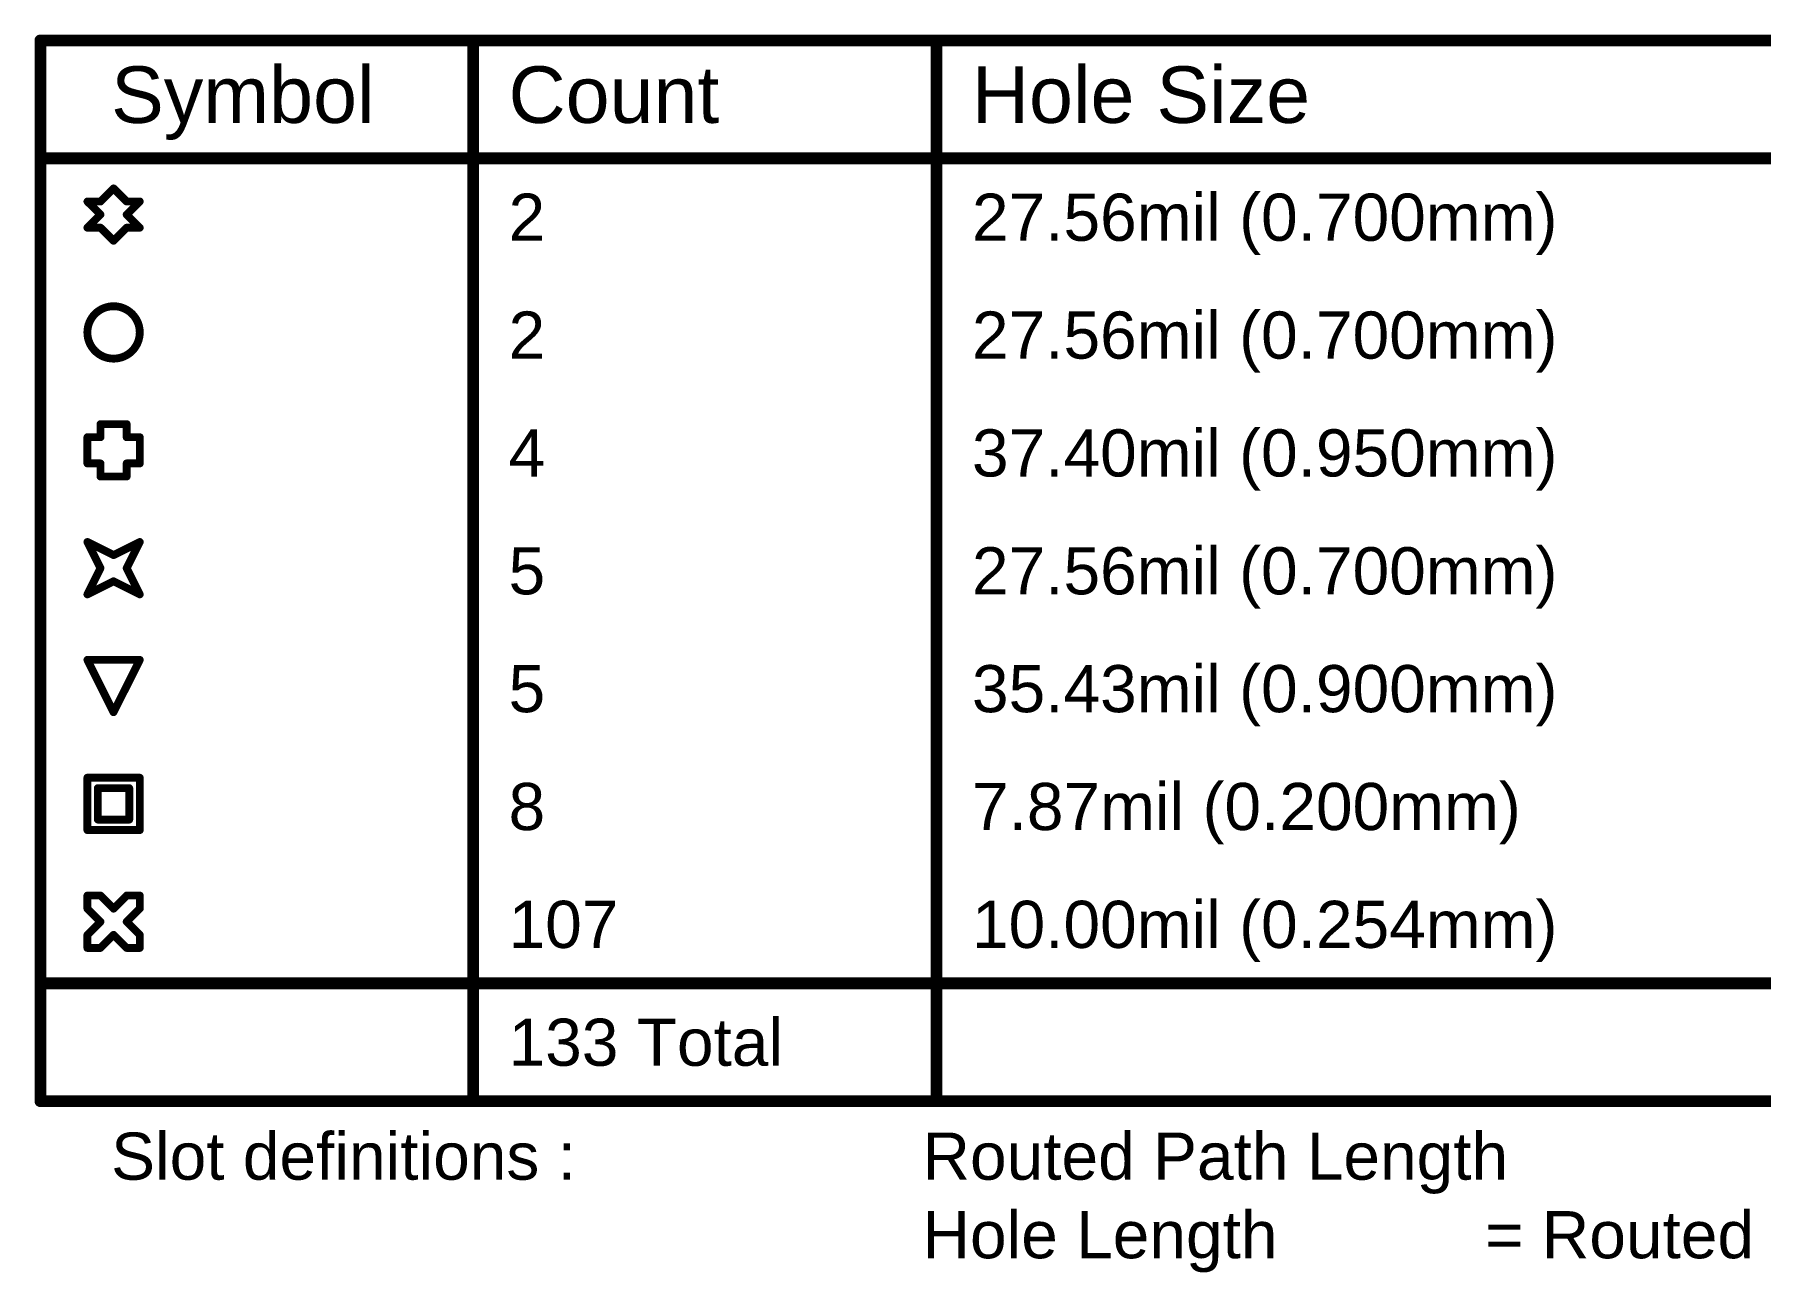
# Model space of a CAD drawing. Header units: inches. Extents: x -13 to 366, y -4 to 120.
# Drawn here: x 47.8 to 103.6, y 30.2 to 70.3 of the extents above; entities that cross this region are included whole.
import ezdxf

# ---------------------------------------------------------------- set-up
doc = ezdxf.new("R2010")
doc.units = ezdxf.units.IN
doc.layers.add('Drill Drawing', color=1, linetype='Continuous')
doc.styles.add('Arial', font='', dxfattribs={"height": 0.2})
doc.styles.get('Arial').set_extended_font_data('Arial')

msp = doc.modelspace()

# ---------------------------------------------------------------- linework, layer by layer
at = {"layer": 'Drill Drawing'}
for points in [[(47.943, 70.077, 0.381, 0.381, 0), (365.708, 70.077, 0.381, 0.381, 0)], [(47.943, 35.787, 0.381, 0.381, 0), (47.943, 70.077, 0.381, 0.381, 0)], [(61.935, 35.787, 0.381, 0.381, 0), (61.935, 70.077, 0.381, 0.381, 0)], [(76.917, 35.787, 0.381, 0.381, 0), (76.917, 70.077, 0.381, 0.381, 0)], [(47.943, 66.267, 0.381, 0.381, 0), (365.708, 66.267, 0.381, 0.381, 0)], [(49.885, 64.87, 0.254, 0.254, 0), (50.308, 65.293, 0.254, 0.254, 0)], [(50.308, 65.293, 0.254, 0.254, 0), (50.731, 64.87, 0.254, 0.254, 0)], [(49.461, 64.87, 0.254, 0.254, 0), (49.885, 64.447, 0.254, 0.254, 0)], [(49.461, 64.87, 0.254, 0.254, 0), (49.885, 64.87, 0.254, 0.254, 0)], [(50.731, 64.87, 0.254, 0.254, 0), (51.155, 64.87, 0.254, 0.254, 0)], [(50.731, 64.447, 0.254, 0.254, 0), (51.155, 64.87, 0.254, 0.254, 0)], [(49.461, 64.023, 0.254, 0.254, 0), (49.885, 64.447, 0.254, 0.254, 0)], [(50.731, 64.447, 0.254, 0.254, 0), (51.155, 64.023, 0.254, 0.254, 0)], [(49.461, 64.023, 0.254, 0.254, 0), (49.885, 64.023, 0.254, 0.254, 0)], [(49.885, 64.023, 0.254, 0.254, 0), (50.308, 63.6, 0.254, 0.254, 0)], [(50.308, 63.6, 0.254, 0.254, 0), (50.731, 64.023, 0.254, 0.254, 0)], [(50.731, 64.023, 0.254, 0.254, 0), (51.155, 64.023, 0.254, 0.254, 0)], [(49.885, 57.25, 0.254, 0.254, 0), (49.885, 57.673, 0.254, 0.254, 0)], [(49.885, 57.673, 0.254, 0.254, 0), (50.731, 57.673, 0.254, 0.254, 0)], [(50.731, 57.25, 0.254, 0.254, 0), (50.731, 57.673, 0.254, 0.254, 0)], [(49.461, 56.403, 0.254, 0.254, 0), (49.461, 57.25, 0.254, 0.254, 0)], [(49.461, 57.25, 0.254, 0.254, 0), (49.885, 57.25, 0.254, 0.254, 0)], [(50.731, 57.25, 0.254, 0.254, 0), (51.155, 57.25, 0.254, 0.254, 0)], [(51.155, 56.403, 0.254, 0.254, 0), (51.155, 57.25, 0.254, 0.254, 0)], [(49.461, 56.403, 0.254, 0.254, 0), (49.885, 56.403, 0.254, 0.254, 0)], [(49.885, 55.98, 0.254, 0.254, 0), (49.885, 56.403, 0.254, 0.254, 0)], [(50.731, 56.403, 0.254, 0.254, 0), (51.155, 56.403, 0.254, 0.254, 0)], [(50.731, 55.98, 0.254, 0.254, 0), (50.731, 56.403, 0.254, 0.254, 0)], [(49.885, 55.98, 0.254, 0.254, 0), (50.731, 55.98, 0.254, 0.254, 0)], [(49.461, 53.863, 0.254, 0.254, 0), (50.308, 53.44, 0.254, 0.254, 0)], [(49.461, 53.863, 0.254, 0.254, 0), (49.885, 53.017, 0.254, 0.254, 0)], [(50.308, 53.44, 0.254, 0.254, 0), (51.155, 53.863, 0.254, 0.254, 0)], [(50.731, 53.017, 0.254, 0.254, 0), (51.155, 53.863, 0.254, 0.254, 0)], [(49.461, 52.17, 0.254, 0.254, 0), (49.885, 53.017, 0.254, 0.254, 0)], [(50.731, 53.017, 0.254, 0.254, 0), (51.155, 52.17, 0.254, 0.254, 0)], [(49.461, 52.17, 0.254, 0.254, 0), (50.308, 52.593, 0.254, 0.254, 0)], [(50.308, 52.593, 0.254, 0.254, 0), (51.155, 52.17, 0.254, 0.254, 0)], [(49.461, 50.053, 0.254, 0.254, 0), (51.155, 50.053, 0.254, 0.254, 0)], [(49.461, 50.053, 0.254, 0.254, 0), (50.308, 48.36, 0.254, 0.254, 0)], [(50.308, 48.36, 0.254, 0.254, 0), (51.155, 50.053, 0.254, 0.254, 0)], [(49.461, 46.243, 0.254, 0.254, 0), (51.155, 46.243, 0.254, 0.254, 0)], [(49.461, 44.55, 0.254, 0.254, 0), (49.461, 46.243, 0.254, 0.254, 0)], [(51.155, 44.55, 0.254, 0.254, 0), (51.155, 46.243, 0.254, 0.254, 0)], [(49.8, 45.905, 0.254, 0.254, 0), (50.816, 45.905, 0.254, 0.254, 0)], [(49.8, 44.889, 0.254, 0.254, 0), (49.8, 45.905, 0.254, 0.254, 0)], [(50.816, 44.889, 0.254, 0.254, 0), (50.816, 45.905, 0.254, 0.254, 0)], [(49.461, 44.55, 0.254, 0.254, 0), (51.155, 44.55, 0.254, 0.254, 0)], [(49.8, 44.889, 0.254, 0.254, 0), (50.816, 44.889, 0.254, 0.254, 0)], [(49.461, 42.01, 0.254, 0.254, 0), (49.461, 42.433, 0.254, 0.254, 0)], [(49.461, 42.433, 0.254, 0.254, 0), (49.885, 42.433, 0.254, 0.254, 0)], [(49.885, 42.433, 0.254, 0.254, 0), (50.308, 42.01, 0.254, 0.254, 0)], [(50.308, 42.01, 0.254, 0.254, 0), (50.731, 42.433, 0.254, 0.254, 0)], [(50.731, 42.433, 0.254, 0.254, 0), (51.155, 42.433, 0.254, 0.254, 0)], [(51.155, 42.01, 0.254, 0.254, 0), (51.155, 42.433, 0.254, 0.254, 0)], [(49.461, 42.01, 0.254, 0.254, 0), (49.885, 41.587, 0.254, 0.254, 0)], [(50.731, 41.587, 0.254, 0.254, 0), (51.155, 42.01, 0.254, 0.254, 0)], [(49.461, 41.163, 0.254, 0.254, 0), (49.885, 41.587, 0.254, 0.254, 0)], [(50.731, 41.587, 0.254, 0.254, 0), (51.155, 41.163, 0.254, 0.254, 0)], [(49.461, 40.74, 0.254, 0.254, 0), (49.461, 41.163, 0.254, 0.254, 0)], [(49.461, 40.74, 0.254, 0.254, 0), (49.885, 40.74, 0.254, 0.254, 0)], [(49.885, 40.74, 0.254, 0.254, 0), (50.308, 41.163, 0.254, 0.254, 0)], [(50.308, 41.163, 0.254, 0.254, 0), (50.731, 40.74, 0.254, 0.254, 0)], [(50.731, 40.74, 0.254, 0.254, 0), (51.155, 40.74, 0.254, 0.254, 0)], [(51.155, 40.74, 0.254, 0.254, 0), (51.155, 41.163, 0.254, 0.254, 0)], [(47.943, 39.597, 0.381, 0.381, 0), (365.708, 39.597, 0.381, 0.381, 0)], [(47.943, 35.787, 0.381, 0.381, 0), (365.708, 35.787, 0.381, 0.381, 0)]]:
    msp.add_lwpolyline(points, format="xyseb", dxfattribs=at)
for points in [[(47.847, 70.077, 0.191, 0.191, 1), (48.038, 70.077, 0.191, 0.191, 1)], [(47.847, 70.077, 0.191, 0.191, 1), (48.038, 70.077, 0.191, 0.191, 1)], [(61.839, 70.077, 0.191, 0.191, 1), (62.03, 70.077, 0.191, 0.191, 1)], [(76.822, 70.077, 0.191, 0.191, 1), (77.012, 70.077, 0.191, 0.191, 1)], [(47.847, 66.267, 0.191, 0.191, 1), (48.038, 66.267, 0.191, 0.191, 1)], [(50.244, 65.293, 0.127, 0.127, 1), (50.371, 65.293, 0.127, 0.127, 1)], [(50.244, 65.293, 0.127, 0.127, 1), (50.371, 65.293, 0.127, 0.127, 1)], [(49.398, 64.87, 0.127, 0.127, 1), (49.525, 64.87, 0.127, 0.127, 1)], [(49.398, 64.87, 0.127, 0.127, 1), (49.525, 64.87, 0.127, 0.127, 1)], [(49.821, 64.87, 0.127, 0.127, 1), (49.948, 64.87, 0.127, 0.127, 1)], [(49.821, 64.87, 0.127, 0.127, 1), (49.948, 64.87, 0.127, 0.127, 1)], [(50.668, 64.87, 0.127, 0.127, 1), (50.795, 64.87, 0.127, 0.127, 1)], [(50.668, 64.87, 0.127, 0.127, 1), (50.795, 64.87, 0.127, 0.127, 1)], [(51.091, 64.87, 0.127, 0.127, 1), (51.218, 64.87, 0.127, 0.127, 1)], [(51.091, 64.87, 0.127, 0.127, 1), (51.218, 64.87, 0.127, 0.127, 1)], [(49.821, 64.447, 0.127, 0.127, 1), (49.948, 64.447, 0.127, 0.127, 1)], [(49.821, 64.447, 0.127, 0.127, 1), (49.948, 64.447, 0.127, 0.127, 1)], [(50.668, 64.447, 0.127, 0.127, 1), (50.795, 64.447, 0.127, 0.127, 1)], [(50.668, 64.447, 0.127, 0.127, 1), (50.795, 64.447, 0.127, 0.127, 1)], [(49.398, 64.023, 0.127, 0.127, 1), (49.525, 64.023, 0.127, 0.127, 1)], [(49.398, 64.023, 0.127, 0.127, 1), (49.525, 64.023, 0.127, 0.127, 1)], [(49.821, 64.023, 0.127, 0.127, 1), (49.948, 64.023, 0.127, 0.127, 1)], [(49.821, 64.023, 0.127, 0.127, 1), (49.948, 64.023, 0.127, 0.127, 1)], [(50.244, 63.6, 0.127, 0.127, 1), (50.371, 63.6, 0.127, 0.127, 1)], [(50.244, 63.6, 0.127, 0.127, 1), (50.371, 63.6, 0.127, 0.127, 1)], [(50.668, 64.023, 0.127, 0.127, 1), (50.795, 64.023, 0.127, 0.127, 1)], [(50.668, 64.023, 0.127, 0.127, 1), (50.795, 64.023, 0.127, 0.127, 1)], [(51.091, 64.023, 0.127, 0.127, 1), (51.218, 64.023, 0.127, 0.127, 1)], [(51.091, 64.023, 0.127, 0.127, 1), (51.218, 64.023, 0.127, 0.127, 1)], [(51.155, 60.637, 0.254, 0.254, 1), (49.461, 60.637, 0.254, 0.254, 1)], [(49.398, 60.637, 0.127, 0.127, 1), (49.525, 60.637, 0.127, 0.127, 1)], [(51.091, 60.637, 0.127, 0.127, 1), (51.218, 60.637, 0.127, 0.127, 1)], [(49.821, 57.673, 0.127, 0.127, 1), (49.948, 57.673, 0.127, 0.127, 1)], [(49.821, 57.673, 0.127, 0.127, 1), (49.948, 57.673, 0.127, 0.127, 1)], [(50.668, 57.673, 0.127, 0.127, 1), (50.795, 57.673, 0.127, 0.127, 1)], [(50.668, 57.673, 0.127, 0.127, 1), (50.795, 57.673, 0.127, 0.127, 1)], [(49.398, 57.25, 0.127, 0.127, 1), (49.525, 57.25, 0.127, 0.127, 1)], [(49.398, 57.25, 0.127, 0.127, 1), (49.525, 57.25, 0.127, 0.127, 1)], [(49.821, 57.25, 0.127, 0.127, 1), (49.948, 57.25, 0.127, 0.127, 1)], [(49.821, 57.25, 0.127, 0.127, 1), (49.948, 57.25, 0.127, 0.127, 1)], [(50.668, 57.25, 0.127, 0.127, 1), (50.795, 57.25, 0.127, 0.127, 1)], [(50.668, 57.25, 0.127, 0.127, 1), (50.795, 57.25, 0.127, 0.127, 1)], [(51.091, 57.25, 0.127, 0.127, 1), (51.218, 57.25, 0.127, 0.127, 1)], [(51.091, 57.25, 0.127, 0.127, 1), (51.218, 57.25, 0.127, 0.127, 1)], [(49.398, 56.403, 0.127, 0.127, 1), (49.525, 56.403, 0.127, 0.127, 1)], [(49.398, 56.403, 0.127, 0.127, 1), (49.525, 56.403, 0.127, 0.127, 1)], [(49.821, 56.403, 0.127, 0.127, 1), (49.948, 56.403, 0.127, 0.127, 1)], [(49.821, 56.403, 0.127, 0.127, 1), (49.948, 56.403, 0.127, 0.127, 1)], [(50.668, 56.403, 0.127, 0.127, 1), (50.795, 56.403, 0.127, 0.127, 1)], [(50.668, 56.403, 0.127, 0.127, 1), (50.795, 56.403, 0.127, 0.127, 1)], [(51.091, 56.403, 0.127, 0.127, 1), (51.218, 56.403, 0.127, 0.127, 1)], [(51.091, 56.403, 0.127, 0.127, 1), (51.218, 56.403, 0.127, 0.127, 1)], [(49.821, 55.98, 0.127, 0.127, 1), (49.948, 55.98, 0.127, 0.127, 1)], [(49.821, 55.98, 0.127, 0.127, 1), (49.948, 55.98, 0.127, 0.127, 1)], [(50.668, 55.98, 0.127, 0.127, 1), (50.795, 55.98, 0.127, 0.127, 1)], [(50.668, 55.98, 0.127, 0.127, 1), (50.795, 55.98, 0.127, 0.127, 1)], [(49.398, 53.863, 0.127, 0.127, 1), (49.525, 53.863, 0.127, 0.127, 1)], [(49.398, 53.863, 0.127, 0.127, 1), (49.525, 53.863, 0.127, 0.127, 1)], [(51.091, 53.863, 0.127, 0.127, 1), (51.218, 53.863, 0.127, 0.127, 1)], [(51.091, 53.863, 0.127, 0.127, 1), (51.218, 53.863, 0.127, 0.127, 1)], [(49.821, 53.017, 0.127, 0.127, 1), (49.948, 53.017, 0.127, 0.127, 1)], [(49.821, 53.017, 0.127, 0.127, 1), (49.948, 53.017, 0.127, 0.127, 1)], [(50.244, 53.44, 0.127, 0.127, 1), (50.371, 53.44, 0.127, 0.127, 1)], [(50.244, 53.44, 0.127, 0.127, 1), (50.371, 53.44, 0.127, 0.127, 1)], [(50.668, 53.017, 0.127, 0.127, 1), (50.795, 53.017, 0.127, 0.127, 1)], [(50.668, 53.017, 0.127, 0.127, 1), (50.795, 53.017, 0.127, 0.127, 1)], [(50.244, 52.593, 0.127, 0.127, 1), (50.371, 52.593, 0.127, 0.127, 1)], [(50.244, 52.593, 0.127, 0.127, 1), (50.371, 52.593, 0.127, 0.127, 1)], [(49.398, 52.17, 0.127, 0.127, 1), (49.525, 52.17, 0.127, 0.127, 1)], [(49.398, 52.17, 0.127, 0.127, 1), (49.525, 52.17, 0.127, 0.127, 1)], [(51.091, 52.17, 0.127, 0.127, 1), (51.218, 52.17, 0.127, 0.127, 1)], [(51.091, 52.17, 0.127, 0.127, 1), (51.218, 52.17, 0.127, 0.127, 1)], [(49.398, 50.053, 0.127, 0.127, 1), (49.525, 50.053, 0.127, 0.127, 1)], [(49.398, 50.053, 0.127, 0.127, 1), (49.525, 50.053, 0.127, 0.127, 1)], [(51.091, 50.053, 0.127, 0.127, 1), (51.218, 50.053, 0.127, 0.127, 1)], [(51.091, 50.053, 0.127, 0.127, 1), (51.218, 50.053, 0.127, 0.127, 1)], [(50.244, 48.36, 0.127, 0.127, 1), (50.371, 48.36, 0.127, 0.127, 1)], [(50.244, 48.36, 0.127, 0.127, 1), (50.371, 48.36, 0.127, 0.127, 1)], [(49.398, 46.243, 0.127, 0.127, 1), (49.525, 46.243, 0.127, 0.127, 1)], [(49.398, 46.243, 0.127, 0.127, 1), (49.525, 46.243, 0.127, 0.127, 1)], [(51.091, 46.243, 0.127, 0.127, 1), (51.218, 46.243, 0.127, 0.127, 1)], [(51.091, 46.243, 0.127, 0.127, 1), (51.218, 46.243, 0.127, 0.127, 1)], [(49.736, 45.905, 0.127, 0.127, 1), (49.863, 45.905, 0.127, 0.127, 1)], [(49.736, 45.905, 0.127, 0.127, 1), (49.863, 45.905, 0.127, 0.127, 1)], [(50.752, 45.905, 0.127, 0.127, 1), (50.879, 45.905, 0.127, 0.127, 1)], [(50.752, 45.905, 0.127, 0.127, 1), (50.879, 45.905, 0.127, 0.127, 1)], [(49.398, 44.55, 0.127, 0.127, 1), (49.525, 44.55, 0.127, 0.127, 1)], [(49.398, 44.55, 0.127, 0.127, 1), (49.525, 44.55, 0.127, 0.127, 1)], [(49.736, 44.889, 0.127, 0.127, 1), (49.863, 44.889, 0.127, 0.127, 1)], [(49.736, 44.889, 0.127, 0.127, 1), (49.863, 44.889, 0.127, 0.127, 1)], [(50.752, 44.889, 0.127, 0.127, 1), (50.879, 44.889, 0.127, 0.127, 1)], [(50.752, 44.889, 0.127, 0.127, 1), (50.879, 44.889, 0.127, 0.127, 1)], [(51.091, 44.55, 0.127, 0.127, 1), (51.218, 44.55, 0.127, 0.127, 1)], [(51.091, 44.55, 0.127, 0.127, 1), (51.218, 44.55, 0.127, 0.127, 1)], [(49.398, 42.433, 0.127, 0.127, 1), (49.525, 42.433, 0.127, 0.127, 1)], [(49.398, 42.433, 0.127, 0.127, 1), (49.525, 42.433, 0.127, 0.127, 1)], [(49.821, 42.433, 0.127, 0.127, 1), (49.948, 42.433, 0.127, 0.127, 1)], [(49.821, 42.433, 0.127, 0.127, 1), (49.948, 42.433, 0.127, 0.127, 1)], [(50.668, 42.433, 0.127, 0.127, 1), (50.795, 42.433, 0.127, 0.127, 1)], [(50.668, 42.433, 0.127, 0.127, 1), (50.795, 42.433, 0.127, 0.127, 1)], [(51.091, 42.433, 0.127, 0.127, 1), (51.218, 42.433, 0.127, 0.127, 1)], [(51.091, 42.433, 0.127, 0.127, 1), (51.218, 42.433, 0.127, 0.127, 1)], [(49.398, 42.01, 0.127, 0.127, 1), (49.525, 42.01, 0.127, 0.127, 1)], [(49.398, 42.01, 0.127, 0.127, 1), (49.525, 42.01, 0.127, 0.127, 1)], [(50.244, 42.01, 0.127, 0.127, 1), (50.371, 42.01, 0.127, 0.127, 1)], [(50.244, 42.01, 0.127, 0.127, 1), (50.371, 42.01, 0.127, 0.127, 1)], [(51.091, 42.01, 0.127, 0.127, 1), (51.218, 42.01, 0.127, 0.127, 1)], [(51.091, 42.01, 0.127, 0.127, 1), (51.218, 42.01, 0.127, 0.127, 1)], [(49.821, 41.587, 0.127, 0.127, 1), (49.948, 41.587, 0.127, 0.127, 1)], [(49.821, 41.587, 0.127, 0.127, 1), (49.948, 41.587, 0.127, 0.127, 1)], [(50.668, 41.587, 0.127, 0.127, 1), (50.795, 41.587, 0.127, 0.127, 1)], [(50.668, 41.587, 0.127, 0.127, 1), (50.795, 41.587, 0.127, 0.127, 1)], [(49.398, 41.163, 0.127, 0.127, 1), (49.525, 41.163, 0.127, 0.127, 1)], [(49.398, 41.163, 0.127, 0.127, 1), (49.525, 41.163, 0.127, 0.127, 1)], [(49.398, 40.74, 0.127, 0.127, 1), (49.525, 40.74, 0.127, 0.127, 1)], [(49.398, 40.74, 0.127, 0.127, 1), (49.525, 40.74, 0.127, 0.127, 1)], [(49.821, 40.74, 0.127, 0.127, 1), (49.948, 40.74, 0.127, 0.127, 1)], [(49.821, 40.74, 0.127, 0.127, 1), (49.948, 40.74, 0.127, 0.127, 1)], [(50.244, 41.163, 0.127, 0.127, 1), (50.371, 41.163, 0.127, 0.127, 1)], [(50.244, 41.163, 0.127, 0.127, 1), (50.371, 41.163, 0.127, 0.127, 1)], [(50.668, 40.74, 0.127, 0.127, 1), (50.795, 40.74, 0.127, 0.127, 1)], [(50.668, 40.74, 0.127, 0.127, 1), (50.795, 40.74, 0.127, 0.127, 1)], [(51.091, 41.163, 0.127, 0.127, 1), (51.218, 41.163, 0.127, 0.127, 1)], [(51.091, 41.163, 0.127, 0.127, 1), (51.218, 41.163, 0.127, 0.127, 1)], [(51.091, 40.74, 0.127, 0.127, 1), (51.218, 40.74, 0.127, 0.127, 1)], [(51.091, 40.74, 0.127, 0.127, 1), (51.218, 40.74, 0.127, 0.127, 1)], [(47.847, 39.597, 0.191, 0.191, 1), (48.038, 39.597, 0.191, 0.191, 1)], [(47.847, 35.787, 0.191, 0.191, 1), (48.038, 35.787, 0.191, 0.191, 1)], [(47.847, 35.787, 0.191, 0.191, 1), (48.038, 35.787, 0.191, 0.191, 1)], [(61.839, 35.787, 0.191, 0.191, 1), (62.03, 35.787, 0.191, 0.191, 1)], [(76.822, 35.787, 0.191, 0.191, 1), (77.012, 35.787, 0.191, 0.191, 1)]]:
    msp.add_lwpolyline(points, format="xyseb", close=True, dxfattribs=at)

# ---------------------------------------------------------------- texts
at = {"layer": 'Drill Drawing', "style": 'Arial'}
for s, height, p in [('Symbol', 1.8288, (50.228, 67.41)), ('Count', 1.8288, (63.078, 67.41)), ('Hole Size', 1.8288, (78.06, 67.41)), ('2', 1.524, (63.078, 63.6)), ('27.56mil (0.700mm)', 1.524, (78.06, 63.6)), ('27.56mil (0.700mm)', 1.524, (78.06, 59.79)), ('2', 1.524, (63.078, 59.79)), ('4', 1.524, (63.078, 55.98)), ('37.40mil (0.950mm)', 1.524, (78.06, 55.98)), ('5', 1.524, (63.078, 52.17)), ('27.56mil (0.700mm)', 1.524, (78.06, 52.17)), ('5', 1.524, (63.078, 48.36)), ('35.43mil (0.900mm)', 1.524, (78.06, 48.36)), ('8', 1.524, (63.078, 44.55)), ('7.87mil (0.200mm)', 1.524, (78.06, 44.55)), ('107', 1.524, (63.078, 40.74)), ('10.00mil (0.254mm)', 1.524, (78.06, 40.74)), ('133 Total', 1.524, (63.078, 36.93)), ('Slot definitions :', 1.524, (50.228, 33.248)), ('Routed Path Length', 1.524, (76.459, 33.248)), ('Hole Length', 1.524, (76.459, 30.708)), (' = Routed Path Length + Tool Size = Slot length as defined in the PCB layout', 1.524, (94.056, 30.708))]:
    msp.add_text(s, height=height, dxfattribs=at).set_placement(p)

doc.saveas('drawing.dxf')
